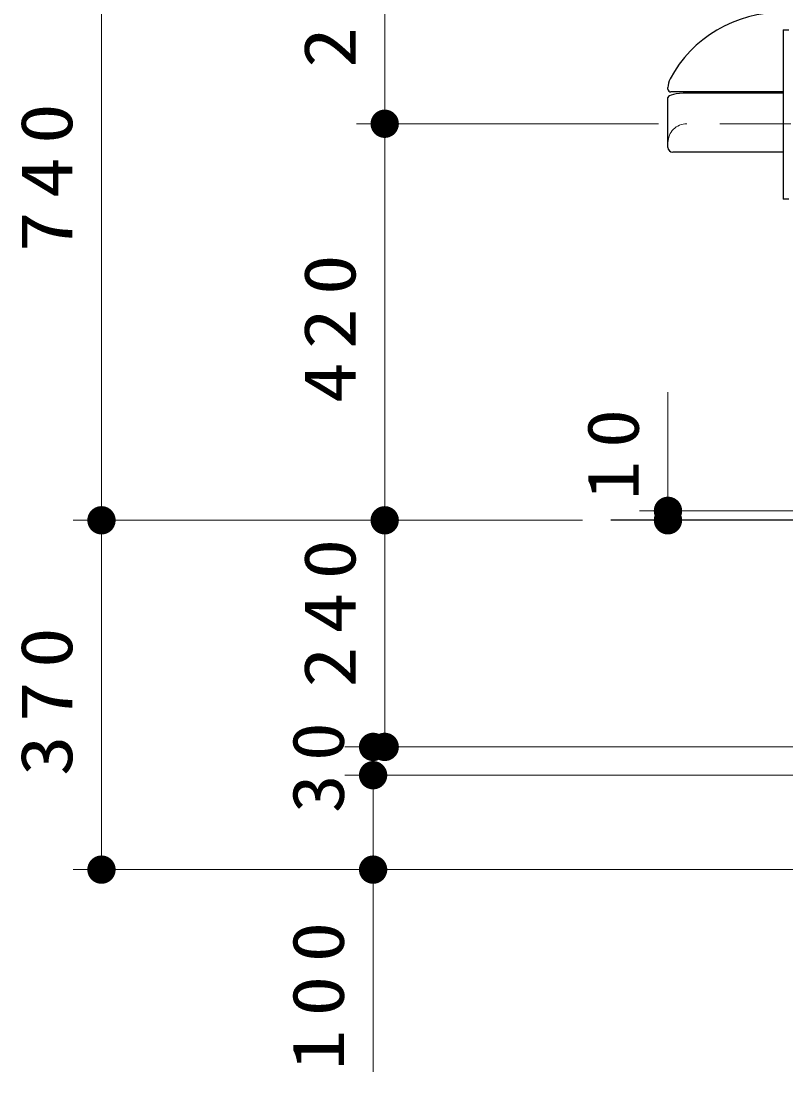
# Model space of a CAD drawing. Units: millimetres on the paper, scale 1:30. Extents: x -365 to 0, y 0 to 257.
# Drawn here: x -306.54 to -279.53, y 71.97 to 109.07 of the extents above; entities that cross this region are included whole.
import ezdxf

# ---------------------------------------------------------------- set-up
doc = ezdxf.new("R2010")
doc.units = ezdxf.units.MM
doc.linetypes.add('USER1', pattern=[4.5, 2.5, -2])
doc.layers.add('LY_1', color=7, linetype='Continuous', lineweight=25)
doc.styles.add('ＭＳ ゴシック', font='')
doc.styles.get('ＭＳ ゴシック').set_extended_font_data('MS Gothic')

# ---------------------------------------------------------------- blocks, each defined once
blk = doc.blocks.new('filled_dot')
at = {"color": 0, "linetype": 'Continuous', "lineweight": -2, "const_width": 1.25}
blk.add_lwpolyline([(-0.625, 0, 1), (0.625, 0, 1)], format="xyb", close=True, dxfattribs=at)

msp = doc.modelspace()

# ---------------------------------------------------------------- linework, layer by layer
at = {"layer": 'LY_1', "lineweight": 13}
for p, q in [((-303.7, 91.446), (-303.7, 116.113)), ((-293.7, 105.446), (-293.7, 115.113)), ((-284.033, 105.446), (-294.7, 105.446)), ((-293.7, 91.446), (-293.7, 105.446)), ((-283.7, 91.446), (-283.7, 95.971)), ((-275.613, 91.779), (-284.7, 91.779)), ((-291.366, 91.446), (-304.7, 91.446)), ((-303.7, 79.113), (-303.7, 91.446)), ((-286.722, 91.446), (-294.7, 91.446)), ((-286.722, 91.446), (-294.7, 91.446)), ((-293.7, 83.446), (-293.7, 91.446)), ((-277.613, 83.446), (-295.11, 83.446)), ((-277.613, 83.446), (-294.7, 83.446)), ((-294.11, 82.446), (-294.11, 83.446)), ((-277.613, 82.446), (-295.11, 82.446)), ((-277.613, 82.446), (-295.11, 82.446)), ((-294.11, 71.969), (-294.11, 82.446)), ((-291.366, 79.113), (-304.7, 79.113)), ((-277.613, 79.113), (-295.11, 79.113))]:
    msp.add_line(p, q, dxfattribs=at)
at = {"layer": 'LY_1', "color": 4}
for p in [(-279.633, 108.766), (-279.433, 102.779)]:
    msp.add_line(p, (-279.633, 102.779), dxfattribs=at)
at = {"layer": 'LY_1'}
msp.add_line((-279.633, 108.766), (-279.433, 108.766), dxfattribs=at)
at = {"layer": 'LY_1', "color": 21}
for p, q in [((-283.7, 106.668), (-283.7, 106.721)), ((-279.633, 106.568), (-283.6, 106.568)), ((-279.633, 106.523), (-283.033, 106.523)), ((-283.7, 104.612), (-283.7, 106.374)), ((-283.7, 104.612), (-283.7, 104.779)), ((-279.633, 104.446), (-283.533, 104.446))]:
    msp.add_line(p, q, dxfattribs=at)
at = {"layer": 'LY_1', "color": 21, "linetype": 'USER1', "lineweight": 13}
msp.add_line((-234.367, 105.446), (-283.033, 105.446), dxfattribs=at)
at = {"layer": 'LY_1', "color": 94}
msp.add_line((-274.946, 91.446), (-285.722, 91.446), dxfattribs=at)
at = {"layer": 'LY_1', "color": 21}
for centre, radius, start, end in [((-283.033, 106.721), 0.667, 152.1856, 180), ((-283.6, 106.668), 0.1, 180, 270), ((-283.533, 104.612), 0.167, 180, 270)]:
    msp.add_arc(centre, radius, start, end, dxfattribs=at)
at = {"layer": 'LY_1', "color": 21, "linetype": 'USER1', "lineweight": 13}
msp.add_arc((-283.033, 104.779), 0.667, 90, 180, dxfattribs=at)
at = {"layer": 'LY_1', "color": 21}
for centre, major_axis, ratio, start_param, end_param in [((-279.634, 105.109), (4.467, 0), 0.95602, 1.570796, 2.674464), ((-283.033, 106.374), (-0.667, 0), 0.223279, 4.712389, 6.283185)]:
    msp.add_ellipse(centre, major_axis=major_axis, ratio=ratio, start_param=start_param, end_param=end_param, dxfattribs=at)

# ---------------------------------------------------------------- block references
at = {"layer": 'LY_1', "lineweight": 13, "xscale": 0.4, "yscale": 0.4}
for p, rotation in [((-293.7, 105.446), 90), ((-293.7, 105.446), 270), ((-283.7, 91.779), 270), ((-303.7, 91.446), 270), ((-303.7, 91.446), 90), ((-293.7, 91.446), 90), ((-293.7, 91.446), 270), ((-283.7, 91.446), 90), ((-294.11, 83.446), 270), ((-293.7, 83.446), 90), ((-294.11, 82.446), 90), ((-294.11, 82.446), 270), ((-303.7, 79.113), 90), ((-294.11, 79.113), 90)]:
    msp.add_blockref('filled_dot', p, dxfattribs=dict(at, rotation=rotation))

# ---------------------------------------------------------------- texts
at = {"layer": 'LY_1', "char_height": 1.833, "attachment_point": 8, "rotation": 90, "style": 'ＭＳ ゴシック'}
for s, insert in [('\\T1.33;\\W1.15;290', (-294.7, 110.279)), ('\\T1.33;\\W1.15;740', (-304.7, 103.779)), ('\\T1.33;\\W1.15;420', (-294.7, 98.446)), ('\\T1.34;\\W1.1;10', (-284.7, 94.003)), ('\\T1.33;\\W1.15;240', (-294.7, 88.407)), ('\\T1.33;\\W1.15;370', (-304.7, 85.279)), ('\\T1.34;\\W1.1;30', (-295.11, 82.946)), ('\\T1.33;\\W1.15;100', (-295.11, 74.886))]:
    msp.add_mtext(s, dxfattribs=dict(at, insert=insert))

doc.saveas('drawing.dxf')
